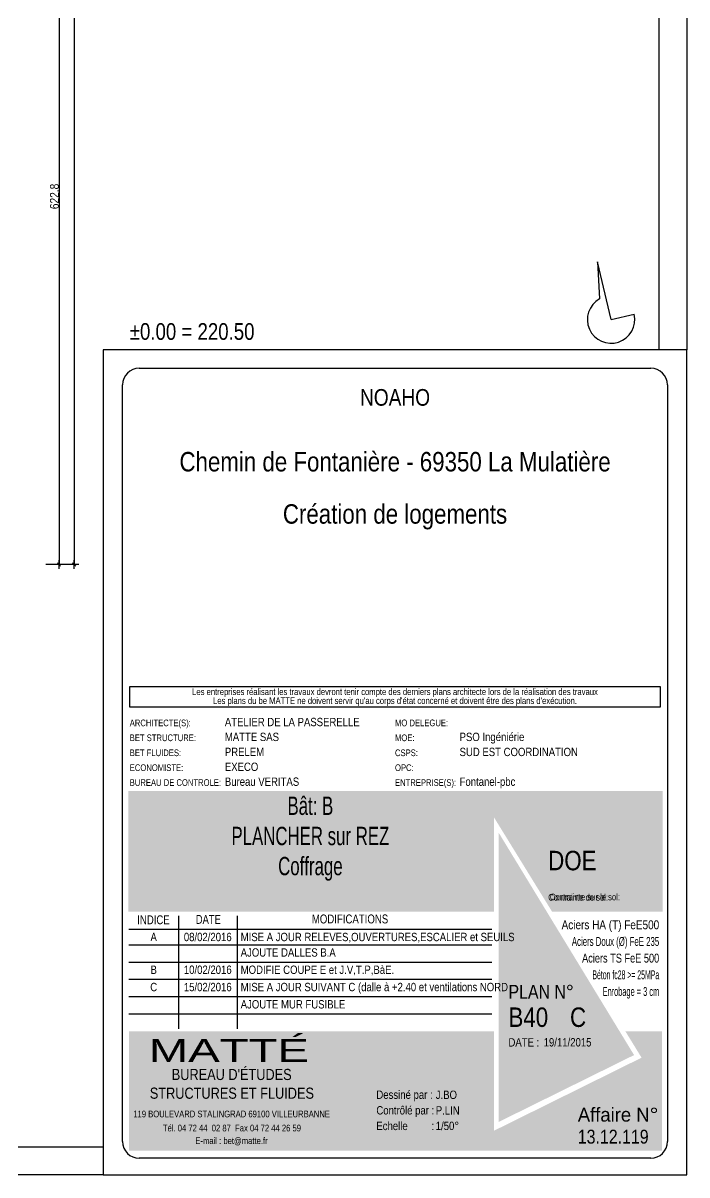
# Model space of a CAD drawing. Header units: millimetres. Extents: x 27344 to 33753, y -41751 to -37578.
# Drawn here: x 32630 to 33753, y -41751 to -39802 of the extents above; entities that cross this region are included whole.
import ezdxf
from ezdxf.enums import TextEntityAlignment as Align

# ---------------------------------------------------------------- set-up
doc = ezdxf.new("R2010")
doc.units = ezdxf.units.MM
for name, color, linetype in [('01-Cad  2', 1, 'Continuous'), ('01-cartouche', 7, 'Continuous'), ('01-cartouche-cage A', 7, 'Continuous'), ('01_cote_gen', 4, 'Continuous'), ('01_texte', 230, 'Continuous'), ('AA_COTES', 2, 'Continuous')]:
    doc.layers.add(name, color=color, linetype=linetype)
doc.styles.add('cartouche', font='ARIALN.TTF', dxfattribs={"width": 0.01})
doc.styles.add('MATTE_TXT', font='arial.ttf')
doc.styles.add('STYLE2', font='ARIALN.TTF')
doc.styles.add('stylemattecart', font='ARIALN.TTF')
doc.dimstyles.new('JB25', dxfattribs={"dimscale": 0.1, "dimtxt": 150, "dimasz": 15, "dimexe": 0.1, "dimexo": 0.1, "dimgap": 0.09, "dimtad": 1, "dimdec": 1, "dimlfac": 0.5, "dimdsep": 46, "dimtxsty": 'STYLE2', "dimblk1": 'BOND_G', "dimblk2": 'BOND_D', "dimsah": 1, "dimcen": 1.5, "dimdle": 0.01, "dimse1": 1, "dimse2": 1, "dimclrd": 4, "dimclre": 2, "dimclrt": 6, "dimazin": 2, "dimtfac": 2.333333, "dimtdec": 1, "dimtix": 1, "dimtmove": 2, "dimatfit": 3, "dimldrblk": 'BOND_G', "dimfxl": 1, "dimtolj": 1, "dimtzin": 0, "dimarcsym": 0})
doc.dimstyles.new('JB50', dxfattribs={"dimscale": 0.1, "dimtxt": 150, "dimasz": 15, "dimexe": 0.1, "dimexo": 0.1, "dimgap": 0.09, "dimtad": 1, "dimdec": 1, "dimdsep": 46, "dimtxsty": 'STYLE2', "dimblk1": 'BOND_G', "dimblk2": 'BOND_D', "dimsah": 1, "dimcen": 1.5, "dimdle": 0.01, "dimse1": 1, "dimse2": 1, "dimclrd": 4, "dimclre": 2, "dimclrt": 6, "dimazin": 2, "dimtfac": 2.333333, "dimtdec": 1, "dimtix": 1, "dimtmove": 2, "dimatfit": 3, "dimldrblk": 'BOND_G', "dimfxl": 1, "dimtolj": 1, "dimtzin": 0, "dimarcsym": 0})

# ---------------------------------------------------------------- blocks, each defined once
blk = doc.blocks.new('cartstruc')
at = {"layer": '01-cartouche-cage A', "linetype": 'Continuous'}
h = blk.add_hatch(color=9, dxfattribs=at)
h.dxf.hatch_style = 2
h.paths.add_polyline_path([(-43.6, 691.3), (-1004.8, 691.3), (-1004.8, 473.8), (-347.3, 473.8), (-347.3, 644.1), (-242.5, 473.8), (-43.6, 473.8)])
h.paths.add_polyline_path([(-951, 670.1), (-407.9, 670.1), (-407.9, 498.5), (-951, 498.5)], flags=24)
h.paths.add_polyline_path([(-223.9, 590.8), (-105, 590.8), (-105, 608.8), (-223.9, 608.8)], flags=24)
h.paths.add_polyline_path([(-224.7, 609.7), (-105.7, 609.7), (-105.7, 627.7), (-224.7, 627.7)], flags=24)
h.paths.add_polyline_path([(-226.3, 624.9), (-64.8, 624.9), (-64.8, 652.4), (-226.3, 652.4)], flags=24)
h.paths.add_polyline_path([(-226.3, 646.9), (-85, 646.9), (-85, 674.3), (-226.3, 674.3)], flags=24)
h = blk.add_hatch(color=1, dxfattribs=at)
h.dxf.hatch_style = 2
h.paths.add_polyline_path([(-338.4, 615.7), (-338.4, 95.5), (-95.1, 215.8)])
h.paths.add_polyline_path([(-318.9, 264.4), (-190.8, 265.4), (-191.1, 303.5), (-319.2, 302.5)], flags=24)
h.paths.add_polyline_path([(-326.5, 202.5), (-70.2, 203.9), (-70.5, 265.1), (-326.9, 263.8)], flags=9)
h = blk.add_hatch(color=8, dxfattribs=at)
h.dxf.hatch_style = 2
h.paths.add_polyline_path([(-45, 258.5), (-110.7, 258.5), (-81.6, 211.1), (-347.1, 79.6), (-347.1, 258.5), (-1003.4, 258.5), (-1003.4, 43.7), (-45, 43.7)])
h.paths.add_polyline_path([(-202.1, 89.1), (-60, 89.1), (-60, 127.9), (-202.1, 127.9)], flags=24)
h.paths.add_polyline_path([(-999.3, 201), (-637.8, 201), (-637.8, 47), (-999.3, 47)], flags=24)
h.paths.add_polyline_path([(-978.3, 193.3), (-435, 193.3), (-435, 254.8), (-978.3, 254.8)], flags=24)
h.paths.add_polyline_path([(-559.9, 135.5), (-504.8, 135.5), (-504.8, 166.4), (-559.9, 166.4)], flags=24)
h.paths.add_polyline_path([(-203.2, 50.3), (-56.6, 50.3), (-56.6, 88.6), (-203.2, 88.6)], flags=24)
h.paths.add_polyline_path([(-457.1, 55), (-402.4, 55), (-402.4, 85.9), (-457.1, 85.9)], flags=24)
h.paths.add_polyline_path([(-458.8, 92.7), (-404.1, 92.7), (-404.1, 123.6), (-458.8, 123.6)], flags=24)
h.paths.add_polyline_path([(-557.8, 55.3), (-498.9, 55.3), (-498.9, 86.2), (-557.8, 86.2)], flags=24)
h.paths.add_polyline_path([(-550.6, 93.7), (-498.3, 93.7), (-498.3, 124.6), (-550.6, 124.6)], flags=24)
h.paths.add_polyline_path([(-459.9, 172.5), (-408.3, 172.5), (-408.3, 203.4), (-459.9, 203.4)], flags=24)
h.paths.add_polyline_path([(-547.6, 175), (-500.7, 175), (-500.7, 205.9), (-547.6, 205.9)], flags=24)
h.paths.add_polyline_path([(-562.3, 213.8), (-499.3, 213.8), (-499.3, 244.7), (-562.3, 244.7)], flags=8)
h.paths.add_polyline_path([(-458.6, 213), (-411.3, 213), (-411.3, 243.9), (-458.6, 243.9)], flags=24)
h.paths.add_polyline_path([(-457.7, 133.4), (-405.4, 133.4), (-405.4, 164.4), (-457.7, 164.4)], flags=24)
for p, q in [((0, 1485), (-1050, 1485)), ((-1050, 1485), (-1050, 0)), ((0, 0), (0, 1485)), ((-1050, 0), (0, 0))]:
    blk.add_line(p, q, dxfattribs=at)
at = {"layer": '01-cartouche-cage A', "color": 7, "linetype": 'Continuous'}
for p, q in [((-985, 1452), (-65, 1452)), ((-1015, 60), (-1015, 1422)), ((-35, 1422), (-35, 292.1)), ((-35, 292.1), (-35, 60)), ((-65, 30), (-985, 30))]:
    blk.add_line(p, q, dxfattribs=at)
at = {"layer": '01-cartouche-cage A', "color": 7}
for p, q in [((-1002.2, 879.3), (-48.1, 879.3)), ((-1002.2, 842.3), (-1002.2, 879.3)), ((-48.1, 879.3), (-48.1, 842.3)), ((-48.1, 842.3), (-1002.2, 842.3))]:
    blk.add_line(p, q, dxfattribs=at)
at = {"layer": '01-cartouche-cage A', "color": 8}
for p, q in [((-914.7, 466.6), (-914.7, 263.2)), ((-809.1, 466.6), (-809.1, 263.2)), ((-1003.6, 442.3), (-351, 442.3)), ((-1003.6, 414.4), (-351, 414.4)), ((-1003.6, 383.3), (-351, 383.3)), ((-1003.6, 352.2), (-351, 352.2)), ((-1003.6, 321.1), (-351, 321.1)), ((-1003.6, 290), (-351, 290))]:
    blk.add_line(p, q, dxfattribs=at)
at = {"layer": '01-cartouche-cage A', "color": 7, "linetype": 'Continuous'}
for centre, start, end in [((-985, 1422), 90, 180), ((-65, 1422), 0, 90), ((-985, 60), 180, 270), ((-65, 60), 270, 0)]:
    blk.add_arc(centre, 30, start, end, dxfattribs=at)
at = {"layer": '01-cartouche-cage A', "color": 7, "style": 'stylemattecart'}
for s, p in [('Les entreprises réalisant les travaux devront tenir compte des derniers plans architecte lors de la réalisation des travaux', (-525.1, 869.8)), ("Les plans du be MATTE ne doivent servir qu'au corps d'état concerné et doivent être des plans d'exécution.", (-525.1, 853.7))]:
    blk.add_text(s, height=12, dxfattribs=at).set_placement(p, align=Align.MIDDLE_CENTER)
at = {"layer": '01-cartouche-cage A', "color": 8, "style": 'cartouche'}
for s, p in [('ARCHITECTE(S):', (-1002.2, 807.7)), ('MO DELEGUE:', (-525.1, 807.7)), ('BET STRUCTURE:', (-1002.2, 780.9)), ('MOE:', (-525.1, 780.9)), ('BET FLUIDES:', (-1002.2, 753.9)), ('CSPS:', (-525.1, 753.9)), ('ECONOMISTE:', (-1002.2, 727.1)), ('OPC:', (-525.1, 727.1)), ('BUREAU DE CONTROLE:', (-1002.2, 700.3)), ('ENTREPRISE(S):', (-525.1, 700.3))]:
    blk.add_text(s, height=12, dxfattribs=at).set_placement(p)
at = {"layer": '01-cartouche-cage A', "color": 7, "style": 'stylemattecart'}
for s, height, p in [('Contrainte de sol:', 12, (-249.5, 493.8)), ('Contrainte sur le sol:', 12, (-246.5, 494.4)), ('Dessiné par :', 15, (-558.6, 137)), ('Contrôlé par :', 15, (-558.6, 108.9)), ('119 BOULEVARD STALINGRAD 69100 VILLEURBANNE', 12, (-995.8, 103.8)), ('Tél. 04 72 44  02 87  Fax 04 72 44 26 59', 12, (-942.6, 78.4)), ('Echelle         :', 15, (-558.6, 80.8)), ('E-mail : bet@matte.fr', 12, (-884.2, 55.6))]:
    blk.add_text(s, height=height, dxfattribs=at).set_placement(p)
for s, height, width, p, p2 in [('INDICE', 16, 0.941138, (-988.7, 451.3), (-930.3, 451.3)), ('DATE', 16, 0.922192, (-883.4, 452), (-838.3, 452)), ('MODIFICATIONS', 16, 0.943218, (-674.7, 452.8), (-537.3, 452.8)), ('Aciers HA (T) FeE500', 16, 0.978863, (-225.4, 442.3), (-49.9, 442.3)), ('Aciers Doux (Ø) FeE 235', 16, 0.76709, (-207, 412.3), (-49.9, 412.3)), ('Aciers TS FeE 500', 16, 0.901377, (-188.6, 382.3), (-49.9, 382.3)), ('Béton fc28 >= 25MPa', 16, 0.678142, (-170.1, 352.3), (-49.9, 352.3)), ('Enrobage = 3 cm', 16, 0.726904, (-151.7, 322.3), (-49.9, 322.3)), ('Affaire N°', 25, 1.15762, (-196.3, 96), (-51.1, 96))]:
    blk.add_text(s, height=height, dxfattribs=dict(at, width=width)).set_placement(p, p2, align=Align.FIT)
at = {"layer": '01-cartouche-cage A', "color": 255, "style": 'stylemattecart'}
for s, height, p in [('PLAN N°', 25, (-321, 317.2)), ('DATE :', 15, (-321, 231.2)), ("BUREAU D'ÉTUDES", 20, (-926.6, 170.9)), ('STRUCTURES ET FLUIDES', 20, (-966.1, 137.2))]:
    blk.add_text(s, height=height, dxfattribs=at).set_placement(p)
at = {"layer": '01-cartouche-cage A', "color": 255, "style": 'stylemattecart', "width": 1.812358}
blk.add_text('MATTÉ', height=41, dxfattribs=at).set_placement((-968, 203.6), (-679.6, 203.6), align=Align.FIT)
at = {"layer": '01-cartouche-cage A', "color": 7, "style": 'stylemattecart'}
for tag, height, p in [('NOMCLIENT', 30, (-525, 1399.6)), ('ADRESSE1CLIENT', 25, (-525, 1326.7)), ('ADRESSE2CLIENT', 25, (-525, 1283.9)), ('NOMAFFAIRE1', 45, (-525.1, 1189.8)), ('NOMAFFAIRE2', 45, (-525.1, 1110.4)), ('NOMAFFAIRE3', 45, (-525.1, 1031.7)), ('ADRESSE1AFFAIRE', 20, (-525.1, 943.3)), ('ADRESSE2AFFAIRE', 20, (-525.1, 909.2)), ('INDICE-A', 15, (-959.1, 428.4)), ('DATE-A', 15, (-861.9, 428.4)), ('INDICE-B', 15, (-959.1, 400.5)), ('DATE-B', 15, (-861.9, 400.5)), ('INDICE-C', 15, (-959.1, 369.4)), ('DATE-C', 15, (-861.9, 369.4)), ('INDICE-D', 15, (-959.1, 338.3)), ('DATE-D', 15, (-861.9, 338.3)), ('INDICE-E', 15, (-959.1, 307.2)), ('DATE-E', 15, (-861.9, 307.2)), ('INDICE-F', 15, (-959.1, 276.1)), ('DATE-F', 15, (-861.9, 276.1))]:
    blk.add_attdef(tag, text='', height=height, dxfattribs=at).set_placement(p, align=Align.MIDDLE_CENTER)
for tag, height, p in [('NOMARCHI', 15, (-831.1, 803.3)), ('MODEL', 15, (-408.9, 803.3)), ('BETSTRUCTURE', 15, (-831.1, 776.5)), ('MOE', 15, (-408.9, 776.5)), ('BETFLUIDES', 15, (-831.1, 749.5)), ('CSPS', 15, (-408.9, 749.5)), ('ECONOMISTE', 15, (-831.1, 722.7)), ('OPC', 15, (-408.9, 722.7)), ('BDC', 15, (-831.1, 695.9)), ('NOMENTREPRISE', 15, (-408.9, 695.9)), ('NUMBAT', 27, (-249.5, 614.7)), ('PHASE', 35, (-249.5, 537.9)), ('CONT-SOL', 12, (-138.6, 490.2)), ('NOMDESS', 15, (-451.8, 132.3)), ('NOMING', 15, (-451.8, 104.3)), ('ECH', 15, (-451.8, 76.3)), ('NUMAFF', 25, (-196.3, 48.9))]:
    blk.add_attdef(tag, text='', height=height, dxfattribs=at).set_placement(p, align=Align.BOTTOM_LEFT)
at = {"layer": '01-cartouche-cage A', "color": 7, "style": 'stylemattecart', "width": 0.8}
for tag, p in [('TITRTEPLAN1', (-677.3, 664.6)), ('TITRTEPLAN2', (-677.3, 610.2)), ('TITRTEPLAN3', (-677.3, 556)), ('TITRTEPLAN4', (-677.3, 501.4))]:
    blk.add_attdef(tag, text='', height=33, dxfattribs=at).set_placement(p, align=Align.MIDDLE_CENTER)
at = {"layer": '01-cartouche-cage A', "color": 7, "style": 'stylemattecart'}
for tag, p in [('MODIF-A', (-802.6, 428.4)), ('MODIF-B', (-802.6, 400.5)), ('MODIF-C', (-802.6, 369.4)), ('MODIF-D', (-802.6, 338.3)), ('MODIF-E', (-802.6, 307.2)), ('MODIF-F', (-802.6, 276.1))]:
    blk.add_attdef(tag, text='', height=15, dxfattribs=at).set_placement(p, align=Align.MIDDLE_LEFT)
at = {"layer": '01-cartouche-cage A', "color": 255, "style": 'stylemattecart'}
for tag, height, p in [('N°P', 35, (-321, 256)), ('IP', 35, (-210.3, 256)), ('DATEPLAN', 15, (-257.7, 226.8))]:
    blk.add_attdef(tag, text='', height=height, dxfattribs=at).set_placement(p, align=Align.BOTTOM_LEFT)
blk = doc.blocks.new('BOND_G')
at = {"layer": 'AA_COTES', "color": 0}
for p, q in [((0, -5), (0, 15)), ((5, 0), (-5, 0)), ((1.8, 1.8), (-1.8, -1.8))]:
    blk.add_line(p, q, dxfattribs=at)
blk = doc.blocks.new('BOND_D')
at = {"layer": 'AA_COTES', "color": 0}
for p, q in [((5, 0), (-5, 0)), ((-1.8, -1.8), (1.8, 1.8)), ((0, 5), (0, -15))]:
    blk.add_line(p, q, dxfattribs=at)
blk = doc.blocks.new('*D3482')
at = {"layer": '01_cote_gen', "color": 4, "lineweight": -2, "ltscale": 0.1, "transparency": 16777216}
blk.add_line((32717, -38173.3), (32717, -40716.8), dxfattribs=at)
at = {"layer": 'Defpoints', "color": 0, "ltscale": 0.1, "transparency": 16777216}
for p in [(32664.1, -38171.8), (32664.1, -40718.3), (32717, -40718.3)]:
    blk.add_point(p, dxfattribs=at)
at = {"layer": '01_cote_gen', "color": 4, "lineweight": -2, "ltscale": 0.1, "transparency": 16777216, "xscale": 1.5, "yscale": 1.5, "zscale": 1.5}
for name, p, rotation in [('BOND_G', (32717, -38171.8), 90), ('BOND_D', (32717, -40718.3), 270)]:
    blk.add_blockref(name, p, dxfattribs=dict(at, rotation=rotation))
at = {"layer": '01_cote_gen', "color": 6, "ltscale": 0.1, "transparency": 16777216, "insert": (32709.3, -39445), "char_height": 15, "attachment_point": 5, "rotation": 90, "style": 'STYLE2'}
blk.add_mtext('\\A1;2546.5', dxfattribs=at)
blk = doc.blocks.new('*D3549')
at = {"layer": '01_cote_gen', "color": 4, "lineweight": -2, "ltscale": 0.1, "transparency": 16777216}
blk.add_line((32691.3, -39474.3), (32691.3, -40716.8), dxfattribs=at)
at = {"layer": 'Defpoints', "color": 0, "ltscale": 0.1, "transparency": 16777216}
for p in [(32660.9, -39472.8), (32691.3, -40718.3), (32695.8, -40718.3)]:
    blk.add_point(p, dxfattribs=at)
at = {"layer": '01_cote_gen', "color": 4, "lineweight": -2, "ltscale": 0.1, "transparency": 16777216, "xscale": 1.5, "yscale": 1.5, "zscale": 1.5}
for name, p, rotation in [('BOND_G', (32691.3, -39472.8), 90), ('BOND_D', (32691.3, -40718.3), 270)]:
    blk.add_blockref(name, p, dxfattribs=dict(at, rotation=rotation))
at = {"layer": '01_cote_gen', "color": 6, "ltscale": 0.1, "transparency": 16777216, "insert": (32683.6, -40095.5), "char_height": 15, "attachment_point": 5, "rotation": 90, "style": 'STYLE2'}
blk.add_mtext('\\A1;622.8', dxfattribs=at)

msp = doc.modelspace()

# ---------------------------------------------------------------- linework, layer by layer
at = {"layer": '01-Cad  2'}
for p, q in [((33752.9, -37577.58), (33752.9, -40355.28)), ((33705.9, -40355.28), (33705.9, -37624.58)), ((32765.9, -41704.18), (27390.51, -41704.18)), ((32765.9, -41751.18), (27343.51, -41751.18))]:
    msp.add_line(p, q, dxfattribs=at)
at = {"layer": '01_texte'}
for p, q in [((33624.6, -40303.93), (33601.69, -40205.9)), ((33601.69, -40205.9), (33605.13, -40268.98)), ((33624.6, -40303.93), (33663.56, -40294.82))]:
    msp.add_line(p, q, dxfattribs=at)
msp.add_arc((33624.6, -40303.93), 40.01, 119.12103, 13.15202, dxfattribs=at)

# ---------------------------------------------------------------- block references
at = {"layer": '01-cartouche'}
ref = msp.add_blockref('cartstruc', (33752.9, -41751.18), dxfattribs=dict(at, xscale=0.94, yscale=0.94, zscale=0.94))
ref.add_attrib('NOMCLIENT', 'NOAHO', dxfattribs={"color": 7, "height": 28.2, "style": 'stylemattecart'}).set_placement((33259.39, -40435.54), align=Align.MIDDLE_CENTER)
ref.add_attrib('ADRESSE2CLIENT', 'Chemin de Fontanière - 69350 La Mulatière', dxfattribs={"layer": '01-cartouche-cage A', "color": 7, "height": 32.9, "style": 'stylemattecart'}).set_placement((33259.37, -40544.35), align=Align.MIDDLE_CENTER)
ref.add_attrib('NOMAFFAIRE1', 'Création de logements', dxfattribs={"layer": '01-cartouche-cage A', "color": 7, "height": 32.9, "style": 'stylemattecart'}).set_placement((33259.35, -40632.73), align=Align.MIDDLE_CENTER)
ref.add_attrib('NOMARCHI', 'ATELIER DE LA PASSERELLE', dxfattribs={"layer": '01-cartouche-cage A', "color": 7, "height": 14.1, "style": 'stylemattecart'}).set_placement((32971.64, -40996.07), align=Align.BOTTOM_LEFT)
ref.add_attrib('BETSTRUCTURE', 'MATTE SAS', dxfattribs={"layer": '01-cartouche-cage A', "color": 7, "height": 14.1, "style": 'stylemattecart'}).set_placement((32971.64, -41021.24), align=Align.BOTTOM_LEFT)
ref.add_attrib('BETFLUIDES', 'PRELEM', dxfattribs={"layer": '01-cartouche-cage A', "color": 7, "height": 14.1, "style": 'stylemattecart'}).set_placement((32971.64, -41046.67), align=Align.BOTTOM_LEFT)
ref.add_attrib('ECONOMISTE', 'EXECO', dxfattribs={"layer": '01-cartouche-cage A', "color": 7, "height": 14.1, "style": 'stylemattecart'}).set_placement((32971.64, -41071.84), align=Align.BOTTOM_LEFT)
ref.add_attrib('BDC', 'Bureau VERITAS', dxfattribs={"layer": '01-cartouche-cage A', "color": 7, "height": 14.1, "style": 'stylemattecart'}).set_placement((32971.64, -41097.01), align=Align.BOTTOM_LEFT)
ref.add_attrib('MOE', 'PSO Ingéniérie', dxfattribs={"layer": '01-cartouche-cage A', "color": 7, "height": 14.1, "style": 'stylemattecart'}).set_placement((33368.5, -41021.24), align=Align.BOTTOM_LEFT)
ref.add_attrib('CSPS', 'SUD EST COORDINATION', dxfattribs={"layer": '01-cartouche-cage A', "color": 7, "height": 14.1, "style": 'stylemattecart'}).set_placement((33368.5, -41046.67), align=Align.BOTTOM_LEFT)
ref.add_attrib('NOMENTREPRISE', 'Fontanel-pbc', dxfattribs={"layer": '01-cartouche-cage A', "color": 7, "height": 14.1, "style": 'stylemattecart'}).set_placement((33368.5, -41097.01), align=Align.BOTTOM_LEFT)
ref.add_attrib('TITRTEPLAN1', 'Bât: B', dxfattribs={"layer": '01-cartouche-cage A', "color": 7, "height": 31.02, "style": 'stylemattecart', "width": 0.8}).set_placement((33116.26, -41126.5), align=Align.MIDDLE_CENTER)
ref.add_attrib('TITRTEPLAN2', 'PLANCHER sur REZ', dxfattribs={"layer": '01-cartouche-cage A', "color": 7, "height": 31.02, "style": 'stylemattecart', "width": 0.8}).set_placement((33116.26, -41177.63), align=Align.MIDDLE_CENTER)
ref.add_attrib('TITRTEPLAN3', 'Coffrage', dxfattribs={"layer": '01-cartouche-cage A', "color": 7, "height": 31.02, "style": 'stylemattecart', "width": 0.8}).set_placement((33116.26, -41228.54), align=Align.MIDDLE_CENTER)
ref.add_attrib('PHASE', 'DOE', dxfattribs={"layer": '01-cartouche-cage A', "color": 7, "height": 32.9, "style": 'stylemattecart'}).set_placement((33518.34, -41245.52), align=Align.BOTTOM_LEFT)
ref.add_attrib('INDICE-A', 'A', dxfattribs={"layer": '01-cartouche-cage A', "color": 7, "height": 14.1, "style": 'stylemattecart'}).set_placement((32851.33, -41348.52), align=Align.MIDDLE_CENTER)
ref.add_attrib('DATE-A', '08/02/2016', dxfattribs={"layer": '01-cartouche-cage A', "color": 7, "height": 14.1, "style": 'stylemattecart'}).set_placement((32942.74, -41348.52), align=Align.MIDDLE_CENTER)
ref.add_attrib('MODIF-A', 'MISE A JOUR RELEVES,OUVERTURES,ESCALIER et SEUILS', dxfattribs={"layer": '01-cartouche-cage A', "color": 7, "height": 14.1, "style": 'stylemattecart'}).set_placement((32998.43, -41348.52), align=Align.MIDDLE_LEFT)
ref.add_attrib('MODIF-B', 'AJOUTE DALLES B.A', dxfattribs={"layer": '01-cartouche-cage A', "color": 7, "height": 14.1, "style": 'stylemattecart'}).set_placement((32998.43, -41374.73), align=Align.MIDDLE_LEFT)
ref.add_attrib('INDICE-C', 'B', dxfattribs={"layer": '01-cartouche-cage A', "color": 7, "height": 14.1, "style": 'stylemattecart'}).set_placement((32851.33, -41403.97), align=Align.MIDDLE_CENTER)
ref.add_attrib('DATE-C', '10/02/2016', dxfattribs={"layer": '01-cartouche-cage A', "color": 7, "height": 14.1, "style": 'stylemattecart'}).set_placement((32942.74, -41403.97), align=Align.MIDDLE_CENTER)
ref.add_attrib('MODIF-C', 'MODIFIE COUPE E et J.V,T.P,BàE.', dxfattribs={"layer": '01-cartouche-cage A', "color": 7, "height": 14.1, "style": 'stylemattecart'}).set_placement((32998.43, -41403.97), align=Align.MIDDLE_LEFT)
ref.add_attrib('INDICE-D', 'C', dxfattribs={"layer": '01-cartouche-cage A', "color": 7, "height": 14.1, "style": 'stylemattecart'}).set_placement((32851.33, -41433.21), align=Align.MIDDLE_CENTER)
ref.add_attrib('DATE-D', '15/02/2016', dxfattribs={"layer": '01-cartouche-cage A', "color": 7, "height": 14.1, "style": 'stylemattecart'}).set_placement((32942.74, -41433.21), align=Align.MIDDLE_CENTER)
ref.add_attrib('MODIF-D', 'MISE A JOUR SUIVANT C (dalle à +2.40 et ventilations NORD', dxfattribs={"layer": '01-cartouche-cage A', "color": 7, "height": 14.1, "style": 'stylemattecart'}).set_placement((32998.43, -41433.21), align=Align.MIDDLE_LEFT)
ref.add_attrib('MODIF-E', 'AJOUTE MUR FUSIBLE', dxfattribs={"layer": '01-cartouche-cage A', "color": 7, "height": 14.1, "style": 'stylemattecart'}).set_placement((32998.43, -41462.45), align=Align.MIDDLE_LEFT)
ref.add_attrib('N°P', 'B40', dxfattribs={"layer": '01-cartouche-cage A', "color": 255, "height": 32.9, "style": 'stylemattecart'}).set_placement((33451.2, -41510.58), align=Align.BOTTOM_LEFT)
ref.add_attrib('IP', 'C', dxfattribs={"layer": '01-cartouche-cage A', "color": 255, "height": 32.9, "style": 'stylemattecart'}).set_placement((33555.19, -41510.58), align=Align.BOTTOM_LEFT)
ref.add_attrib('DATEPLAN', '19/11/2015', dxfattribs={"layer": '01-cartouche-cage A', "color": 255, "height": 14.1, "style": 'stylemattecart'}).set_placement((33510.64, -41537.96), align=Align.BOTTOM_LEFT)
ref.add_attrib('NOMDESS', 'J.BO', dxfattribs={"layer": '01-cartouche-cage A', "color": 7, "height": 14.1, "style": 'stylemattecart'}).set_placement((33328.21, -41626.82), align=Align.BOTTOM_LEFT)
ref.add_attrib('NOMING', 'P.LIN', dxfattribs={"layer": '01-cartouche-cage A', "color": 7, "height": 14.1, "style": 'stylemattecart'}).set_placement((33328.21, -41653.18), align=Align.BOTTOM_LEFT)
ref.add_attrib('ECH', '1/50° ', dxfattribs={"layer": '01-cartouche-cage A', "color": 7, "height": 14.1, "style": 'stylemattecart'}).set_placement((33328.21, -41679.42), align=Align.BOTTOM_LEFT)
ref.add_attrib('NUMAFF', '13.12.119', dxfattribs={"layer": '01-cartouche-cage A', "color": 7, "height": 23.5, "style": 'stylemattecart'}).set_placement((33568.36, -41705.21), align=Align.BOTTOM_LEFT)

# ---------------------------------------------------------------- texts
at = {"layer": '01_texte', "style": 'MATTE_TXT', "width": 0.8}
msp.add_text('%%P0.00 = 220.50', height=28.2, dxfattribs=at).set_placement((32916.31, -40346.58), align=Align.BOTTOM_CENTER)

# ---------------------------------------------------------------- dimensions: what is measured, and where the dimension line sits
at = {"layer": '01_cote_gen', "ltscale": 0.1}
for base, p1, p2, dimstyle, picture, middle in [((32716.99, -40718.26), (32664.08, -38171.8), (32664.08, -40718.26), 'JB50', '*D3482', (32709.32, -39445.03)), ((32691.3166, -40718.2597), (32660.9342, -39472.7596), (32695.8417, -40718.2597), 'JB25', '*D3549', (32683.649, -40095.5097))]:
    dim = msp.add_linear_dim(base=base, p1=p1, p2=p2, angle=90, dimstyle=dimstyle, dxfattribs=at)
    dim.commit()
    dim.dimension.update_dxf_attribs({"geometry": picture, "text_midpoint": middle})

doc.saveas('drawing.dxf')
